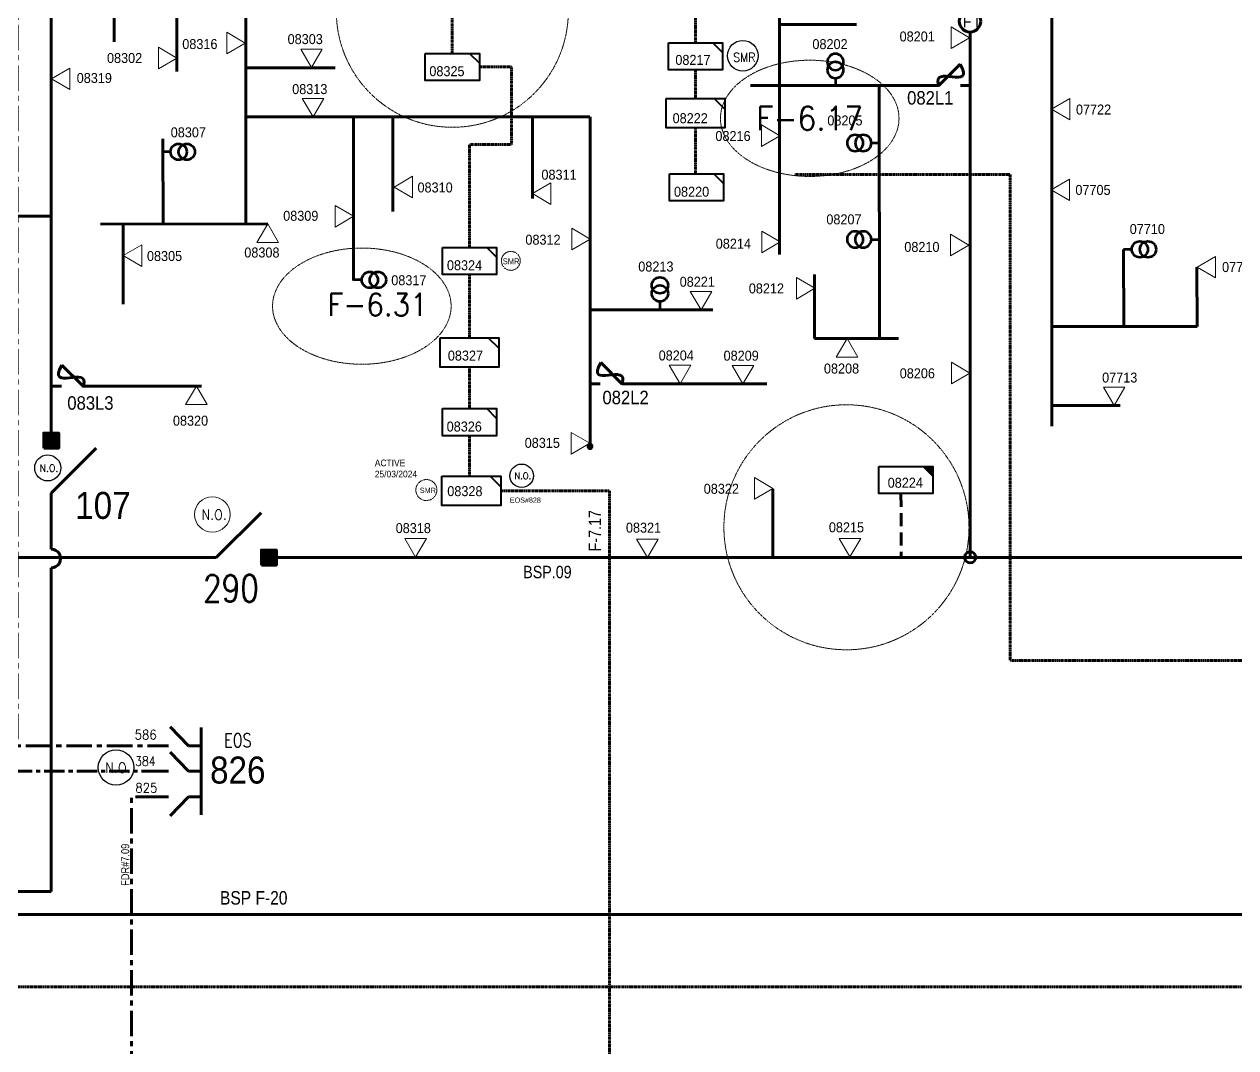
# Model space of a CAD drawing. Header units: metres. Extents: x 65984 to 144644, y -19036 to 23726.
# Drawn here: x 122622.6 to 123070.7, y 20075.8 to 20454.6 of the extents above; entities that cross this region are included whole.
import ezdxf
from ezdxf.enums import TextEntityAlignment as Align

# ---------------------------------------------------------------- set-up
doc = ezdxf.new("R2010")
doc.units = ezdxf.units.M
doc.header["$MEASUREMENT"] = 0
for name, pattern in [('( Center )', [2, 1.25, -0.25, 0.25, -0.25]), ('DGN Style 2', [0.023128, 0, -0.023128]), ('DGN Style 3', [0.013877, 0, -0.013877]), ('HIDDEN2', [2381.25, 1587.5, -793.75])]:
    doc.linetypes.add(name, pattern=pattern)
doc.layers.get('0').update_dxf_attribs({"color": 95, "lineweight": 40})
for name, color, linetype, lineweight in [('ABS', 7, 'Continuous', 40), ('ABS NUMBER', 112, 'Continuous', 30), ('d_eos', 111, 'Continuous', 40), ('d_fco', 5, 'Continuous', 40), ('d_fco text', 95, 'Continuous', 40), ('d_oh branch', 94, 'Continuous', 40), ('d_switch', 95, 'Continuous', 40), ('d_tf', 1, 'Continuous', 40), ('d_tf no', 6, 'Continuous', 40), ('d_tf_200', 1, 'Continuous', 40), ('d_ug cable', 95, 'Continuous', 40), ('d_unit sub', 7, 'Continuous', 40), ('EARTH FAULT INDICATOR', 95, 'Continuous', 40), ('FDR  1  08', 13, 'Continuous', 106), ('FDR  1  16', 234, 'Continuous', 40), ('fedr no', 95, 'Continuous', 40), ('Level 37', 7, 'Continuous', 0), ('O H MAIN FEEDER', 4, 'Continuous', 100), ('SW N O', 114, 'Continuous', 30)]:
    doc.layers.add(name, color=color, linetype=linetype, lineweight=lineweight)
doc.styles.add('NASKHF', font='naskhf.shx', dxfattribs={"height": 8})
doc.styles.add('Style-Andalus', font='andlso.ttf')
doc.styles.add('Style-Arial', font='arial.ttf')
doc.styles.add('Style-ENGINEERING', font='ENGINEERING.shx')
doc.styles.add('Style-msdefault', font='msdefault.shx')
doc.styles.add('Style-simplex', font='simplex.shx')
doc.styles.add('Style-STANDARD', font='STANDARD.shx')

# ---------------------------------------------------------------- blocks, each defined once
blk = doc.blocks.new('ABS2_1_1')
at = {"color": 0, "linetype": 'ByBlock', "lineweight": -2, "ltscale": 500}
for q in [(-29900, 43500), (0, 0)]:
    blk.add_line((0, 13600), q, dxfattribs=at)
at = {"color": 0, "linetype": 'ByBlock', "lineweight": -2, "ltscale": 500, "flags": 128}
for points in [[(5000, 43600), (-5000, 43600), (-5000, 53600), (5000, 53600)], [(3791, 49653), (3791, 49653), (3791, 49653)]]:
    blk.add_lwpolyline(points, close=True, dxfattribs=at)
at = {"color": 0, "linetype": 'ByBlock', "lineweight": -2, "ltscale": 500}
for points in [[(5000, 43600), (-5000, 43600), (5000, 53600), (-5000, 53600)], [(3791, 49653), (3791, 49653), (3791, 49653)]]:
    blk.add_solid(points, dxfattribs=at)
blk = doc.blocks.new('FUSE01')
at = {"color": 0, "linetype": 'ByBlock', "lineweight": -2}
blk.add_line((0, -17.15), (0, -22.55), dxfattribs=at)
at = {"color": 0, "linetype": 'ByBlock', "lineweight": -2, "flags": 128}
blk.add_lwpolyline([(0, 0.05), (0, -5.75), (-11.2, -16.95)], dxfattribs=at)
at = {"color": 0, "linetype": 'ByBlock', "lineweight": -2}
blk.add_open_spline([(-11.2, -16.95), (3.4, -25.35), (-11.6, -1.35), (0, -5.75)], degree=3, dxfattribs=at)
blk = doc.blocks.new('TF_8')
at = {"color": 0, "linetype": 'ByBlock', "lineweight": -2}
blk.add_line((6.3, 4.95), (9.9, 1.35), dxfattribs=at)
blk.add_3dface([(-10.1, 4.95), (9.9, 4.95), (9.9, -5.05), (-10.1, -5.05)], dxfattribs=at)
blk = doc.blocks.new('TFU_25')
at = {"layer": 'd_tf_200', "color": 7, "linetype": 'Continuous', "lineweight": 53}
blk.add_line((0, 10), (0, 0), dxfattribs=at)
at = {"layer": 'd_tf_200', "color": 7, "linetype": 'Continuous', "lineweight": 53, "extrusion": (0, 0, -1)}
for centre in [(0, 30), (0, 20)]:
    blk.add_circle(centre, 10, dxfattribs=at)
blk = doc.blocks.new('TFU_14')
at = {"layer": 'd_tf_200', "color": 6, "linetype": 'Continuous', "lineweight": 53}
blk.add_line((0, 10), (0, 0), dxfattribs=at)
for centre in [(0, 30), (0, 20)]:
    blk.add_circle(centre, 10, dxfattribs=at)
blk = doc.blocks.new('TFU_31')
at = {"layer": 'd_tf_200', "color": 18, "linetype": 'Continuous', "lineweight": 53}
blk.add_line((0, 10), (0, 0), dxfattribs=at)
at = {"layer": 'd_tf_200', "color": 18, "linetype": 'Continuous', "lineweight": 53, "extrusion": (0, 0, -1)}
for centre in [(0, 30), (0, 20)]:
    blk.add_circle(centre, 10, dxfattribs=at)
blk = doc.blocks.new('*U908')
at = {"layer": 'EARTH FAULT INDICATOR', "color": 7, "linetype": 'Continuous', "lineweight": 100}
blk.add_circle((0.02, 0.13), 4, dxfattribs=at)
at = {"layer": 'EARTH FAULT INDICATOR', "color": 7, "lineweight": 140, "style": 'Style-Andalus', "width": 0.9}
blk.add_text('F I', height=4.234, dxfattribs=at).set_placement((-2.61, 2.11), align=Align.TOP_LEFT)
blk = doc.blocks.new('*U968')
at = {"layer": 'SW N O', "color": 3, "ltscale": 0.426762}
blk.add_circle((0, 0), 16.8, dxfattribs=at)
at = {"layer": 'SW N O', "color": 3, "style": 'Style-STANDARD'}
blk.add_text('N.O.', height=9.6, dxfattribs=at).set_placement((1.7, -0.2), align=Align.MIDDLE_CENTER)
blk = doc.blocks.new('*U969')
at = {"layer": 'SW N O', "color": 3, "ltscale": 0.426762}
blk.add_circle((0, 0), 16.8, dxfattribs=at)
at = {"layer": 'SW N O', "color": 3, "style": 'Style-STANDARD'}
blk.add_text('N.O.', height=9.6, dxfattribs=at).set_placement((1.7, -0.2), align=Align.MIDDLE_CENTER)
blk = doc.blocks.new('*U970')
at = {"layer": 'O H MAIN FEEDER', "color": 30, "lineweight": 13, "ltscale": 0.426762}
blk.add_circle((0, 0), 16.8, dxfattribs=at)
at = {"layer": 'O H MAIN FEEDER', "color": 30, "lineweight": 13, "style": 'Style-STANDARD'}
blk.add_text('N.O.', height=9.6, dxfattribs=at).set_placement((1.7, -0.2), align=Align.MIDDLE_CENTER)
blk = doc.blocks.new('TRA1_433')
at = {"layer": 'd_tf', "color": 6, "linetype": 'Continuous', "lineweight": 0, "ltscale": 0.000374116, "flags": 128}
blk.add_lwpolyline([(10, -17), (0, 0), (-10, -17)], close=True, dxfattribs=at)
blk = doc.blocks.new('TRA1_432')
at = {"layer": 'd_tf', "color": 6, "linetype": 'Continuous', "lineweight": 0, "ltscale": 0.000374116, "xscale": 1.000046564039523, "yscale": 1.000046564039523, "zscale": 1.000046564039523, "rotation": 180}
blk.add_blockref('TRA1_433', (0, 0), dxfattribs=at)
blk = doc.blocks.new('TRA1_437')
at = {"layer": 'd_tf', "color": 57, "linetype": 'Continuous', "lineweight": 0, "ltscale": 0.000374116, "true_color": 0x7d8a21, "extrusion": (0, 0, -1), "flags": 128}
blk.add_lwpolyline([(-10, -17), (0, 0), (10, -17)], close=True, dxfattribs=at)
blk = doc.blocks.new('TRA1_436')
at = {"layer": 'd_tf', "color": 57, "linetype": 'Continuous', "lineweight": 0, "ltscale": 0.000374116, "true_color": 0x7d8a21, "xscale": 1.000046564039523, "yscale": 1.000046564039523, "zscale": 1.000046564039523, "rotation": 180}
blk.add_blockref('TRA1_437', (0, 0), dxfattribs=at)
blk = doc.blocks.new('TRA1_439')
at = {"layer": 'd_tf', "color": 7, "linetype": 'Continuous', "lineweight": 0, "ltscale": 0.000374116, "flags": 128}
blk.add_lwpolyline([(10, -17), (0, 0), (-10, -17)], close=True, dxfattribs=at)
blk = doc.blocks.new('TRA1_438')
at = {"layer": 'd_tf', "color": 7, "linetype": 'Continuous', "lineweight": 0, "ltscale": 0.000374116, "xscale": 1.000046564039523, "yscale": 1.000046564039523, "zscale": 1.000046564039523, "rotation": 180}
blk.add_blockref('TRA1_439', (0, 0), dxfattribs=at)
blk = doc.blocks.new('TRA1_441')
at = {"layer": 'd_tf', "color": 18, "linetype": 'Continuous', "lineweight": 0, "ltscale": 0.000374116, "flags": 128}
blk.add_lwpolyline([(10, -17), (0, 0), (-10, -17)], close=True, dxfattribs=at)
blk = doc.blocks.new('TRA1_440')
at = {"layer": 'd_tf', "color": 18, "linetype": 'Continuous', "lineweight": 0, "ltscale": 0.000374116, "xscale": 1.000046564039523, "yscale": 1.000046564039523, "zscale": 1.000046564039523, "rotation": 180}
blk.add_blockref('TRA1_441', (0, 0), dxfattribs=at)
blk = doc.blocks.new('TRA1_443')
at = {"layer": 'd_tf', "color": 7, "linetype": 'Continuous', "lineweight": 0, "ltscale": 0.000374116, "extrusion": (0, 0, -1), "flags": 128}
blk.add_lwpolyline([(-10, -17), (0, 0), (10, -17)], close=True, dxfattribs=at)
blk = doc.blocks.new('TRA1_442')
at = {"layer": 'd_tf', "color": 7, "linetype": 'Continuous', "lineweight": 0, "ltscale": 0.000374116, "xscale": 1.000046564039523, "yscale": 1.000046564039523, "zscale": 1.000046564039523, "rotation": 180}
blk.add_blockref('TRA1_443', (0, 0), dxfattribs=at)
blk = doc.blocks.new('TRA1_435')
at = {"layer": 'd_tf', "color": 57, "linetype": 'Continuous', "lineweight": 0, "ltscale": 0.000374116, "true_color": 0x7d8a21, "flags": 128}
blk.add_lwpolyline([(10, -17.1), (0, -0.1), (-10, -17.1)], close=True, dxfattribs=at)
blk = doc.blocks.new('TRA1_434')
at = {"layer": 'd_tf', "color": 57, "linetype": 'Continuous', "lineweight": 0, "ltscale": 0.000374116, "true_color": 0x7d8a21, "xscale": 1.000046564039523, "yscale": 1.000046564039523, "zscale": 1.000046564039523, "rotation": 180}
blk.add_blockref('TRA1_435', (0, 0), dxfattribs=at)
blk = doc.blocks.new('TRA1_487')
at = {"layer": 'd_tf', "color": 7, "linetype": 'Continuous', "lineweight": 0, "ltscale": 0.000351504, "flags": 128}
blk.add_lwpolyline([(9.9, -17), (-0.1, 0), (-10.1, -17)], close=True, dxfattribs=at)
blk = doc.blocks.new('TRA1_486')
at = {"layer": 'd_tf', "color": 7, "linetype": 'Continuous', "lineweight": 0, "ltscale": 0.000351504, "xscale": 1.000046564039523, "yscale": 1.000046564039523, "zscale": 1.000046564039523, "rotation": 180}
blk.add_blockref('TRA1_487', (0, 0), dxfattribs=at)
blk = doc.blocks.new('TRA1_493')
at = {"layer": 'd_tf', "color": 18, "linetype": 'Continuous', "lineweight": 0, "ltscale": 0.000351504, "extrusion": (0, 0, -1), "flags": 128}
blk.add_lwpolyline([(-10, -17), (0, 0), (10, -17)], close=True, dxfattribs=at)
blk = doc.blocks.new('TRA1_492')
at = {"layer": 'd_tf', "color": 18, "linetype": 'Continuous', "lineweight": 0, "ltscale": 0.000351504, "xscale": 1.000046564039522, "yscale": 1.000046564039522, "zscale": 1.000046564039522, "rotation": 180}
blk.add_blockref('TRA1_493', (0, 0), dxfattribs=at)
blk = doc.blocks.new('*U2255')
at = {"layer": 'd_unit sub', "color": 2, "linetype": 'Continuous', "lineweight": 40, "flags": 128}
blk.add_lwpolyline([(6.41, 5), (10.01, 5), (10.01, 1.4)], close=True, dxfattribs=at)
at = {"layer": 'd_unit sub', "color": 2, "linetype": 'Continuous', "lineweight": 40, "xscale": 0.9996718595973209, "yscale": 0.9996718595973209, "zscale": 0.2295739938627967, "rotation": 359.9999999999999}
blk.add_blockref('TF_8', (0.11, 0.05), dxfattribs=at)
blk = doc.blocks.new('*U2303')
at = {"layer": 'd_unit sub', "color": 7, "linetype": 'Continuous', "lineweight": 40, "flags": 128}
blk.add_lwpolyline([(6.41, 5), (10.01, 5), (10.01, 1.4)], close=True, dxfattribs=at)
at = {"layer": 'd_unit sub', "color": 7, "linetype": 'Continuous', "lineweight": 40, "xscale": 0.9996718595973209, "yscale": 0.9996718595973209, "zscale": 0.2295739938627967, "rotation": 359.9999999999999}
blk.add_blockref('TF_8', (0.11, 0.05), dxfattribs=at)
blk = doc.blocks.new('*U2062')
at = {"layer": 'd_unit sub', "color": 6, "linetype": 'Continuous', "lineweight": 40, "flags": 128}
blk.add_lwpolyline([(6.41, 5), (10.01, 5), (10.01, 1.4)], close=True, dxfattribs=at)
at = {"layer": 'd_unit sub', "color": 6, "linetype": 'Continuous', "lineweight": 40, "xscale": 0.9996718595973209, "yscale": 0.9996718595973209, "zscale": 0.2295739938627967, "rotation": 359.9999999999999}
blk.add_blockref('TF_8', (0.11, 0.05), dxfattribs=at)
blk = doc.blocks.new('*U3851')
at = {"layer": 'SW N O', "color": 2}
blk.add_circle((0, 0), 16.8, dxfattribs=at)
at = {"layer": 'SW N O', "color": 240, "insert": (1.7, -1.8), "char_height": 9.6, "attachment_point": 5, "line_spacing_factor": 0.6, "style": 'Style-STANDARD'}
blk.add_mtext('SMR\\P', dxfattribs=at)
blk = doc.blocks.new('*U3859')
at = {"layer": 'SW N O', "color": 3, "ltscale": 0.426762}
blk.add_circle((0, 0), 16.8, dxfattribs=at)
at = {"layer": 'SW N O', "color": 3, "style": 'Style-STANDARD'}
blk.add_text('N.O.', height=9.6, dxfattribs=at).set_placement((1.7, -0.2), align=Align.MIDDLE_CENTER)
blk = doc.blocks.new('exist.us-1000kva')
at = {"color": 0, "linetype": 'ByBlock', "lineweight": -2, "flags": 128}
blk.add_lwpolyline([(39.99, 12.92), (32.8, 20), (40, 20)], close=True, dxfattribs=at)
at = {"color": 0, "linetype": 'ByBlock', "lineweight": -2, "extrusion": (0, 0, -1)}
blk.add_solid([(-39.99, 12.92), (-32.8, 20), (-40, 20)], dxfattribs=at)
at = {"color": 0, "linetype": 'ByBlock', "lineweight": -2, "xscale": 2, "yscale": 2}
blk.add_blockref('TF_8', (20.2, 10.1), dxfattribs=at)

msp = doc.modelspace()

# ---------------------------------------------------------------- linework, layer by layer
at = {"layer": 'd_eos', "color": 7, "linetype": 'Continuous', "lineweight": 211, "ltscale": 0.638341}
for p, q in [((122683.33, 20187.59), (122676.53, 20194.6)), ((122687.98, 20194.32), (122687.98, 20161.99)), ((122675.89, 20187.59), (122673.06, 20187.59)), ((122683.33, 20178.15), (122676.53, 20185.16)), ((122687.98, 20187.59), (122683.33, 20187.59)), ((122675.88, 20178.15), (122673.06, 20178.15)), ((122687.98, 20178.15), (122683.33, 20178.15)), ((122675.89, 20168.71), (122673.06, 20168.71)), ((122683.33, 20168.71), (122676.53, 20161.71)), ((122687.98, 20168.71), (122683.33, 20168.71))]:
    msp.add_line(p, q, dxfattribs=at)
at = {"layer": 'd_oh branch', "color": 18, "linetype": 'Continuous', "lineweight": 100}
for p, q in [((123002.63, 20527.93), (123002.63, 20305.9)), ((123029.24, 20342.71), (123029.19, 20371.28)), ((123056.34, 20342.72), (123056.32, 20364.69)), ((123002.67, 20342.69), (123056.34, 20342.72)), ((123002.63, 20313.51), (123027.94, 20313.51))]:
    msp.add_line(p, q, dxfattribs=at)
at = {"layer": 'd_oh branch', "color": 6, "linetype": 'Continuous', "lineweight": 100}
for p, q in [((122655.81, 20481.95), (122655.81, 20448.12)), ((122678.97, 20466.27), (122679.02, 20437.11)), ((122704.5, 20438.47), (122737.54, 20438.49)), ((122744.32, 20419.89), (122744.36, 20359.73)), ((122758.86, 20420.42), (122758.86, 20385.32)), ((122810.53, 20390.09), (122810.53, 20420.31)), ((122673.91, 20380.63), (122673.87, 20412.2)), ((122650.72, 20380.61), (122712.62, 20380.67)), ((122659.19, 20380.62), (122659.19, 20351.02)), ((122831.85, 20348.84), (122877.24, 20348.84)), ((122847.67, 20321.56), (122897.18, 20321.57))]:
    msp.add_line(p, q, dxfattribs=at)
at = {"layer": 'd_oh branch', "color": 7, "linetype": 'Continuous', "lineweight": 100}
for p, q in [((122901.94, 20474.09), (122901.94, 20369.38)), ((122901.94, 20454.45), (122930.4, 20454.46)), ((122891.16, 20431.95), (122956.8, 20431.95)), ((122938.83, 20431.94), (122938.9, 20338.23)), ((122914.83, 20338.23), (122914.83, 20361.97)), ((122945.97, 20338.23), (122914.83, 20338.23)), ((122899.48, 20257.34), (122899.46, 20282.66))]:
    msp.add_line(p, q, dxfattribs=at)
at = {"layer": 'd_oh branch', "color": 57, "linetype": 'Continuous', "lineweight": 100, "true_color": 0x7d8a21}
for p, q in [((122632.55, 20383.51), (122617.04, 20383.51)), ((122648.37, 20320.64), (122688.16, 20320.64))]:
    msp.add_line(p, q, dxfattribs=at)
at = {"layer": 'd_ug cable', "color": 6, "linetype": 'DGN Style 3', "lineweight": 100}
for p, q in [((122780.89, 20457.58), (122780.89, 20443.76)), ((122787.24, 20338.59), (122787.23, 20362.02)), ((122787.22, 20327.71), (122787.22, 20312.33)), ((122787.22, 20302.33), (122787.22, 20287.35))]:
    msp.add_line(p, q, dxfattribs=at)
at = {"layer": 'd_ug cable', "color": 7, "linetype": 'DGN Style 3', "lineweight": 100}
for p, q in [((122870.82, 20437.7), (122870.82, 20427.07)), ((122870.82, 20416.19), (122870.82, 20399.22))]:
    msp.add_line(p, q, dxfattribs=at)
at = {"layer": 'd_ug cable', "color": 7, "linetype": 'HIDDEN2', "lineweight": 158, "ltscale": 0.003}
msp.add_line((122946.84, 20280.78), (122946.86, 20257.23), dxfattribs=at)
at = {"layer": 'd_ug cable', "color": 7, "linetype": 'DGN Style 3', "lineweight": 100, "flags": 128}
for points in [[(122870.82, 20447.7), (122870.82, 20505.92), (122986.43, 20505.92), (122986.43, 20600.69), (123192.05, 20600.69), (123192.05, 20772.44), (123192.06, 20772.44), (123192.06, 20772.7), (123545.37, 20772.7), (123545.37, 20815.77), (123641.6, 20815.77), (123641.6, 20877.57)], [(122907.57, 20398.93), (122987.23, 20398.93), (122987.23, 20219.14), (123140.63, 20219.14)]]:
    msp.add_lwpolyline(points, dxfattribs=at)
at = {"layer": 'd_ug cable', "color": 6, "linetype": 'DGN Style 3', "lineweight": 100, "flags": 128}
msp.add_lwpolyline([(122787.22, 20372.02), (122787.22, 20410.08), (122802.73, 20410.08), (122802.73, 20438.76), (122790.89, 20438.76)], dxfattribs=at)
at = {"layer": 'd_ug cable', "color": 1, "linetype": 'DGN Style 2', "lineweight": 100, "flags": 128}
msp.add_lwpolyline([(122798.84, 20281.9), (122839, 20281.9), (122839, 19744.65), (114656.11, 19744.65), (114656.11, 19917.48)], dxfattribs=at)
at = {"layer": 'd_ug cable', "color": 2, "linetype": 'DGN Style 3', "lineweight": 13}
for centre, radius in [((122780.89, 20459.35), 42.9), ((122802.54, 20367.01), 3.5), ((122926.67, 20268.43), 45.33), ((122771.29, 20282.21), 3.89)]:
    msp.add_circle(centre, radius, dxfattribs=at)
at = {"layer": 'FDR  1  08', "color": 22, "linetype": 'DGN Style 3', "lineweight": 140, "flags": 128}
msp.add_lwpolyline([(123432.83, 20098.38), (118755.64, 20098.38), (118755.64, 20154.68)], dxfattribs=at)
at = {"layer": 'FDR  1  16', "color": 30, "linetype": '( Center )', "lineweight": 106, "ltscale": 7.500037, "flags": 128}
for points in [[(122619.92, 20829.35), (122619.92, 20187.59), (122674.47, 20187.59)], [(122673.06, 20168.71), (122662.22, 20168.71), (122662.22, 19725.44), (114379.13, 19725.44), (114379.13, 19900.47)]]:
    msp.add_lwpolyline(points, dxfattribs=at)
at = {"layer": 'FDR  1  16', "color": 191, "linetype": '( Center )', "lineweight": 158, "ltscale": 6, "flags": 128}
msp.add_lwpolyline([(122673.48, 20178.15), (121471.1, 20178.15)], dxfattribs=at)
at = {"layer": 'fedr no', "color": 82, "linetype": 'DGN Style 3', "lineweight": 13, "true_color": 0x1dc70e}
for centre in [(122913.09, 20419.76), (122747.42, 20350.26)]:
    msp.add_ellipse(centre, major_axis=(33.02, 0), ratio=0.651175, dxfattribs=at)
at = {"layer": 'O H MAIN FEEDER', "color": 57, "lineweight": 211, "ltscale": 0.426762, "true_color": 0x7d8a21}
msp.add_line((122632.55, 20508.8), (122632.55, 20302.96), dxfattribs=at)
at = {"layer": 'O H MAIN FEEDER', "color": 6, "lineweight": 211, "ltscale": 0.426762}
for p, q in [((122704.51, 20380.65), (122704.49, 20466.15)), ((122831.8, 20420.31), (122704.52, 20420.31)), ((122831.85, 20420.31), (122831.85, 20297.11))]:
    msp.add_line(p, q, dxfattribs=at)
at = {"layer": 'O H MAIN FEEDER', "color": 7, "lineweight": 211, "ltscale": 0.426762}
msp.add_line((122972.37, 20451.71), (122972.37, 20257.23), dxfattribs=at)
at = {"layer": 'O H MAIN FEEDER', "color": 95, "lineweight": 211, "ltscale": 30}
for p, q in [((122632.55, 20275.51), (122632.55, 20260.31)), ((122632.55, 20253.45), (122632.55, 20133.61)), ((120165.54, 20133.58), (122632.55, 20133.61))]:
    msp.add_line(p, q, dxfattribs=at)
at = {"layer": 'O H MAIN FEEDER', "color": 251, "lineweight": 211, "ltscale": 30}
msp.add_line((122561.2, 20257.22), (122686.88, 20257.23), dxfattribs=at)
at = {"layer": 'O H MAIN FEEDER', "color": 7, "lineweight": 211, "ltscale": 0.960543}
msp.add_line((122714.88, 20257.23), (123329.26, 20257.23), dxfattribs=at)
at = {"layer": 'O H MAIN FEEDER', "color": 200, "lineweight": 211, "ltscale": 0.426762}
msp.add_line((123894.79, 20125.13), (118552.79, 20125.13), dxfattribs=at)
at = {"layer": 'O H MAIN FEEDER', "color": 191, "lineweight": 211, "ltscale": 0.426762}
msp.add_circle((122831.81, 20298.36), 0.733, dxfattribs=at)
at = {"layer": 'O H MAIN FEEDER', "color": 7, "lineweight": 158, "ltscale": 0.819941}
msp.add_circle((122972.44, 20257.33), 2.05, dxfattribs=at)
at = {"layer": 'O H MAIN FEEDER', "color": 95, "lineweight": 211, "ltscale": 30, "extrusion": (0, 0, -1)}
msp.add_arc((-122632.58, 20256.88), 3.43, 89.4937, 270.5063, dxfattribs=at)

# ---------------------------------------------------------------- block references
at = {"layer": 'ABS', "color": 7, "linetype": 'Continuous', "lineweight": 211, "ltscale": 0.829472, "xscale": 0.000555747191877611, "zscale": 0.0003680335276451397}
for p, yscale, rotation in [((122632.55, 20273.5), -0.0005557471918776113, 180.0000000000002), ((122686.03, 20257.22), 0.000555747191877611, 269.9999999999996)]:
    msp.add_blockref('ABS2_1_1', p, dxfattribs=dict(at, yscale=yscale, rotation=rotation))
at = {"layer": 'd_fco', "color": 7, "linetype": 'Continuous', "lineweight": 100, "xscale": 0.7, "yscale": -0.7, "zscale": 0.2499179648993302, "rotation": 270}
msp.add_blockref('FUSE01', (122956.84, 20431.95), dxfattribs=at)
at = {"layer": 'd_fco', "color": 57, "linetype": 'Continuous', "lineweight": 100, "true_color": 0x7d8a21, "xscale": 0.7, "yscale": 0.7, "zscale": 0.2499179648993302, "rotation": 270}
msp.add_blockref('FUSE01', (122648.33, 20320.64), dxfattribs=at)
at = {"layer": 'd_fco', "color": 6, "linetype": 'Continuous', "lineweight": 100, "xscale": 0.7, "yscale": 0.7, "zscale": 0.2499179648993302, "rotation": 269.9999999999999}
msp.add_blockref('FUSE01', (122847.63, 20321.56), dxfattribs=at)
at = {"layer": 'd_tf', "color": 7, "linetype": 'Continuous', "lineweight": 0, "ltscale": 0.000374116, "xscale": 0.4, "yscale": 0.4, "zscale": 0.4}
for p, rotation in [((122972.18, 20449.57), 89.99999999999997), ((122971.9, 20372.85), 89.99999999999997), ((122914.94, 20356.88), 89.99999999999997), ((122926.9, 20338.23), 180), ((122972.31, 20325.48), 89.99999999999997)]:
    msp.add_blockref('TRA1_438', p, dxfattribs=dict(at, rotation=rotation))
at = {"layer": 'd_tf', "color": 6, "linetype": 'Continuous', "lineweight": 0, "ltscale": 0.000374116, "xscale": 0.4, "yscale": 0.4, "zscale": 0.4}
for p, rotation in [((122704.32, 20447.62), 89.99999999999997), ((122679.04, 20442.08), 89.99999999999997), ((122728.81, 20438.51), 359.9999999999999), ((122729.41, 20420.3), 359.9999999999999), ((122759.34, 20394.31), 270), ((122810.5, 20391.89), 269.9999999999999), ((122744.32, 20383.5), 89.99999999999997), ((122712.6, 20380.67), 180), ((122831.85, 20375.07), 89.99999999999997), ((122659.19, 20368.97), 270), ((122872.92, 20348.84), 359.9999999999999), ((122865.14, 20321.56), 359.9999999999999), ((122888.4, 20321.51), 359.9999999999999), ((122831.7, 20299.54), 89.99999999999997)]:
    msp.add_blockref('TRA1_432', p, dxfattribs=dict(at, rotation=rotation))
at = {"layer": 'd_tf', "color": 57, "linetype": 'Continuous', "lineweight": 0, "ltscale": 0.000374116, "true_color": 0x7d8a21, "xscale": 0.4, "yscale": 0.4, "zscale": 0.4, "rotation": 270}
msp.add_blockref('TRA1_434', (122632.56, 20434.37), dxfattribs=at)
at = {"layer": 'd_tf', "color": 18, "linetype": 'Continuous', "lineweight": 0, "ltscale": 0.000374116, "xscale": 0.4, "yscale": 0.4, "zscale": 0.4}
for p, rotation in [((123002.48, 20423.14), 270), ((123002.4, 20393.3), 270), ((123025.69, 20313.51), 359.9999999999999)]:
    msp.add_blockref('TRA1_440', p, dxfattribs=dict(at, rotation=rotation))
at = {"layer": 'd_tf', "color": 7, "linetype": 'Continuous', "lineweight": 0, "ltscale": 0.000374116, "extrusion": (0, 0, -1), "xscale": 0.4, "yscale": 0.4, "zscale": 0.4, "rotation": 270}
for p in [(-122902.01, 20413.3), (-122902.21, 20374.01)]:
    msp.add_blockref('TRA1_442', p, dxfattribs=at)
at = {"layer": 'd_tf', "color": 18, "linetype": 'Continuous', "lineweight": 0, "ltscale": 0.000351504, "extrusion": (0, 0, -1), "xscale": 0.4, "yscale": 0.4, "zscale": 0.4, "rotation": 89.99999999999997}
msp.add_blockref('TRA1_492', (-123056.37, 20364.69), dxfattribs=at)
at = {"layer": 'd_tf', "color": 57, "linetype": 'Continuous', "lineweight": 0, "ltscale": 0.000374116, "true_color": 0x7d8a21, "extrusion": (0, 0, -1), "xscale": 0.4, "yscale": 0.4, "zscale": 0.4, "rotation": 180}
msp.add_blockref('TRA1_436', (-122686.22, 20320.66), dxfattribs=at)
at = {"layer": 'd_tf', "color": 7, "linetype": 'Continuous', "lineweight": 0, "ltscale": 0.000351504, "xscale": 0.4, "yscale": 0.4, "zscale": 0.4}
for p, rotation in [((122899.41, 20282.76), 89.99999999999997), ((122767.25, 20257.43), 359.9999999999999), ((122852.99, 20257.29), 359.9999999999999), ((122927.93, 20257.48), 359.9999999999999)]:
    msp.add_blockref('TRA1_486', p, dxfattribs=dict(at, rotation=rotation))
at = {"layer": 'd_tf_200', "color": 7, "linetype": 'Continuous', "lineweight": 53}
for p, xscale, yscale, zscale, rotation in [((122922.59, 20431.63), 0.2999999999999999, 0.2999999999999999, 0.2999999999999999, 359.9999999999999), ((122938.9, 20410.63), 0.3, 0.3, 0.3, 89.92199999999991), ((122938.88, 20374.94), 0.3, 0.3, 0.3, 89.99999999999987)]:
    msp.add_blockref('TFU_25', p, dxfattribs=dict(at, xscale=xscale, yscale=yscale, zscale=zscale, rotation=rotation))
at = {"layer": 'd_tf_200', "color": 6, "linetype": 'Continuous', "lineweight": 53}
for p, xscale, yscale, zscale, rotation in [((122673.66, 20407.36), 0.3, 0.3, 0.3, 269.9999999999999), ((122744.37, 20359.98), 0.3, 0.3, 0.3, 269.9999999999998), ((122857.68, 20348.96), 0.2999999999999999, 0.2999999999999999, 0.2999999999999999, 359.9999999999999)]:
    msp.add_blockref('TFU_14', p, dxfattribs=dict(at, xscale=xscale, yscale=yscale, zscale=zscale, rotation=rotation))
at = {"layer": 'd_tf_200', "color": 18, "linetype": 'Continuous', "lineweight": 53, "extrusion": (0, 0, -1), "xscale": 0.3, "yscale": 0.3, "zscale": 0.3, "rotation": 89.99999999999987}
msp.add_blockref('TFU_31', (-123029.19, 20371.28), dxfattribs=at)
at = {"layer": 'd_unit sub', "color": 2, "linetype": 'Continuous', "lineweight": 40}
for name, p, xscale, yscale, zscale in [('TF_8', (122870.91, 20442.75), 0.999671859597321, 0.999671859597321, 0.2499179648993302), ('TF_8', (122787.32, 20367.07), 0.999671859597321, 0.999671859597321, 0.2499179648993302), ('*U2255', (122787.94, 20281.91), 1.088616182931817, 1.088616182931817, 1.088616182931817)]:
    msp.add_blockref(name, p, dxfattribs=dict(at, xscale=xscale, yscale=yscale, zscale=zscale))
at = {"layer": 'd_unit sub', "color": 6, "linetype": 'Continuous', "lineweight": 40}
for name, p, xscale, yscale, zscale in [('TF_8', (122780.99, 20438.81), 0.999671859597321, 0.999671859597321, 0.2499179648993302), ('*U2062', (122787.21, 20333.15), 1.088616182931817, 1.088616182931817, 1.088616182931817), ('TF_8', (122787.32, 20307.38), 0.999671859597321, 0.999671859597321, 0.2499179648993302)]:
    msp.add_blockref(name, p, dxfattribs=dict(at, xscale=xscale, yscale=yscale, zscale=zscale))
at = {"layer": 'd_unit sub', "color": 7, "linetype": 'Continuous', "lineweight": 40}
for name, p, xscale, yscale, zscale in [('*U2303', (122870.81, 20421.63), 1.088616182931817, 1.088616182931817, 1.088616182931817), ('TF_8', (122871.32, 20394.27), 0.999671859597321, 0.999671859597321, 0.2499179648993302), ('exist.us-1000kva', (122938.59, 20280.95), 0.5004567291912441, 0.5004567291912441, 0.8199408297222127)]:
    msp.add_blockref(name, p, dxfattribs=dict(at, xscale=xscale, yscale=yscale, zscale=zscale))
at = {"layer": 'EARTH FAULT INDICATOR', "color": 7, "linetype": 'Continuous', "lineweight": 100}
msp.add_blockref('*U908', (122972.35, 20455.57), dxfattribs=at)
at = {"layer": 'O H MAIN FEEDER', "color": 30, "lineweight": 13, "xscale": 0.3905465015421491, "yscale": 0.3905465015421491, "zscale": 0.3905465015421491}
msp.add_blockref('*U970', (122692.13, 20273.18), dxfattribs=at)
at = {"layer": 'SW N O', "color": 240, "xscale": 0.3373159322450987, "yscale": 0.3373159322450987, "zscale": 0.3373159322450987, "rotation": 359.9999999999999}
msp.add_blockref('*U3851', (122888.33, 20442.92), dxfattribs=at)
at = {"layer": 'SW N O', "color": 3}
for name, p, xscale, yscale, zscale in [('*U969', (122631.23, 20290.39), 0.2867731251001515, 0.2867731251001515, 0.2867731251001515), ('*U3859', (122806.54, 20287.49), 0.2580958125901364, 0.2580958125901364, 0.2580958125901364), ('*U968', (122656.51, 20179.54), 0.3905465015421491, 0.3905465015421491, 0.3905465015421491)]:
    msp.add_blockref(name, p, dxfattribs=dict(at, xscale=xscale, yscale=yscale, zscale=zscale))

# ---------------------------------------------------------------- texts
at = {"layer": 'ABS NUMBER', "color": 7, "lineweight": 140, "style": 'Style-Arial', "width": 0.88}
msp.add_text('107', height=10, dxfattribs=at).set_placement((122641.4, 20281.53), align=Align.TOP_LEFT)
at = {"layer": 'ABS NUMBER', "color": 7, "lineweight": 140, "style": 'Style-STANDARD', "width": 0.88}
msp.add_text('290', height=10, dxfattribs=at).set_placement((122699.01, 20245.84), align=Align.MIDDLE_CENTER)
at = {"layer": 'd_fco text', "color": 7, "linetype": 'Continuous', "lineweight": 70, "style": 'Style-msdefault', "width": 0.92}
msp.add_text('082L1', height=5, dxfattribs=at).set_placement((122949.11, 20429.83), align=Align.TOP_LEFT)
at = {"layer": 'd_fco text', "color": 6, "linetype": 'Continuous', "lineweight": 70, "style": 'Style-msdefault', "width": 0.92}
msp.add_text('082L2', height=5, dxfattribs=at).set_placement((122836.42, 20318.95), align=Align.TOP_LEFT)
at = {"layer": 'd_fco text', "color": 57, "linetype": 'Continuous', "lineweight": 70, "true_color": 0x7d8a21, "style": 'Style-msdefault', "width": 0.92}
msp.add_text('083L3', height=5, dxfattribs=at).set_placement((122647.04, 20314.43), align=Align.MIDDLE_CENTER)
at = {"layer": 'd_switch', "color": 55, "linetype": 'Continuous', "lineweight": 30, "style": 'Style-msdefault', "width": 0.857143}
for s, height, p in [('EOS#828', 1.926, (122802.19, 20279.44)), ('BSP.09', 4.607, (122807.11, 20254.18))]:
    msp.add_text(s, height=height, dxfattribs=at).set_placement(p, align=Align.TOP_LEFT)
msp.add_text('F-7.17', height=4.607, rotation=90, dxfattribs=at).set_placement((122831.33, 20259.52), align=Align.TOP_LEFT)
at = {"layer": 'd_switch', "color": 2, "linetype": 'Continuous', "lineweight": 30, "style": 'Style-msdefault', "width": 0.857143}
msp.add_text('FDR#7.09', height=2.978, rotation=90, dxfattribs=at).set_placement((122658.41, 20135.77), align=Align.TOP_LEFT)
msp.add_text('BSP F-20', height=5.026, dxfattribs=at).set_placement((122694.95, 20133.83), align=Align.TOP_LEFT)
at = {"layer": 'd_tf no', "color": 6, "linetype": 'Continuous', "lineweight": 40, "style": 'Style-msdefault', "width": 0.945946}
for s, p in [('08316', (122681.01, 20449.09)), ('08303', (122719.97, 20450.92)), ('08325', (122772.39, 20439.05)), ('08313', (122721.66, 20432.42)), ('08307', (122676.74, 20416.42)), ('08311', (122813.85, 20400.76)), ('08310', (122768.01, 20396.02)), ('08309', (122718.33, 20385.54)), ('08312', (122807.92, 20376.69)), ('08308', (122703.95, 20371.96)), ('08305', (122667.94, 20370.66)), ('08213', (122849.67, 20366.77)), ('08317', (122758.31, 20361.69)), ('08221', (122864.99, 20361.13)), ('08327', (122779.23, 20333.81)), ('08204', (122857.21, 20333.86)), ('08209', (122881.22, 20333.78)), ('08326', (122778.8, 20307.56)), ('08315', (122807.66, 20301.52))]:
    msp.add_text(s, height=3.7, dxfattribs=at).set_placement(p, align=Align.TOP_LEFT)
at = {"layer": 'd_tf no', "color": 7, "linetype": 'Continuous', "lineweight": 40, "style": 'Style-msdefault', "width": 0.945946}
for s, p in [('08202', (122914.08, 20449.07)), ('08201', (122946.33, 20451.9)), ('08222', (122862.37, 20421.66)), ('08205', (122919.6, 20420.82)), ('08216', (122878.2, 20415.06)), ('08220', (122862.88, 20394.45)), ('08207', (122919.23, 20384.22)), ('08214', (122878.33, 20375.22)), ('08210', (122948.07, 20374.02)), ('08212', (122890.55, 20358.67)), ('08208', (122918.34, 20329.03)), ('08206', (122946.38, 20327.26))]:
    msp.add_text(s, height=3.7, dxfattribs=at).set_placement(p, align=Align.TOP_LEFT)
at = {"layer": 'd_tf no', "color": 6, "linetype": 'Continuous', "lineweight": 40, "style": 'Style-msdefault', "width": 0.945946}
msp.add_text('08302', height=3.7, dxfattribs=at).set_placement((122653.16, 20440.23))
at = {"layer": 'd_tf no', "color": 2, "linetype": 'Continuous', "lineweight": 40, "style": 'Style-msdefault', "width": 0.945946}
for s, p in [('08217', (122863.38, 20443.23)), ('08324', (122778.9, 20367.24))]:
    msp.add_text(s, height=3.7, dxfattribs=at).set_placement(p, align=Align.TOP_LEFT)
at = {"layer": 'd_tf no', "color": 57, "linetype": 'Continuous', "lineweight": 40, "true_color": 0x7d8a21, "style": 'Style-msdefault', "width": 0.945946}
for s, p in [('08319', (122641.96, 20436.53)), ('08320', (122677.55, 20309.73))]:
    msp.add_text(s, height=3.7, dxfattribs=at).set_placement(p, align=Align.TOP_LEFT)
at = {"layer": 'd_tf no', "color": 18, "linetype": 'Continuous', "lineweight": 40, "style": 'Style-msdefault', "width": 0.945946}
for s, p in [('07722', (123011.56, 20424.86)), ('07705', (123011.34, 20395.11)), ('07710', (123031.44, 20380.65))]:
    msp.add_text(s, height=3.7, dxfattribs=at).set_placement(p, align=Align.TOP_LEFT)
at = {"layer": 'd_tf no', "color": 1, "linetype": 'Continuous', "lineweight": 40, "style": 'Style-msdefault', "width": 0.945946}
for height, p in [(2.192, (122799.57, 20367.93)), (1.966, (122768.83, 20283.08))]:
    msp.add_text('SMR', height=height, dxfattribs=at).set_placement(p, align=Align.TOP_LEFT)
at = {"layer": 'd_tf no', "color": 18, "linetype": 'Continuous', "lineweight": 40, "style": 'Style-msdefault', "width": 0.945946}
msp.add_text('07714', height=3.7, dxfattribs=at).set_placement((123065.59, 20362.87))
msp.add_text('07713', height=3.7, dxfattribs=at).set_placement((123034.25, 20325.68), align=Align.TOP_RIGHT)
at = {"layer": 'd_tf no', "color": 7, "linetype": 'Continuous', "lineweight": 40, "style": 'Style-ENGINEERING', "width": 0.945946}
for s, p in [('08224', (122948.43, 20284.91)), ('08322', (122880.39, 20282.68)), ('08318', (122766.45, 20268.14)), ('08321', (122851.61, 20268.29)), ('08215', (122926.67, 20268.43))]:
    msp.add_text(s, height=3.7, dxfattribs=at).set_placement(p, align=Align.MIDDLE_CENTER)
at = {"layer": 'd_tf no', "color": 121, "linetype": 'Continuous', "lineweight": 40, "style": 'Style-msdefault', "width": 0.945946}
msp.add_text('08328', height=3.7, dxfattribs=at).set_placement((122779.03, 20283.65), align=Align.TOP_LEFT)
at = {"layer": 'd_tf no', "color": 121, "linetype": 'Continuous', "lineweight": 40, "insert": (122752.2, 20293.49), "char_height": 2.4746, "attachment_point": 1, "style": 'NASKHF'}
msp.add_mtext('\\Fmsdefault;\\H1x;\\W0.945946;ACTIVE\\P25/03/2024', dxfattribs=at)
at = {"layer": 'fedr no', "color": 6, "linetype": 'Continuous', "lineweight": 40, "attachment_point": 5, "style": 'Style-STANDARD'}
for s, insert, char_height in [('F-6.17', (122913.09, 20419.76), 8.852), ('F-6.31', (122753.3, 20350.8), 8.326)]:
    msp.add_mtext(s, dxfattribs=dict(at, insert=insert, char_height=char_height))
at = {"layer": 'Level 37', "color": 7, "linetype": 'Continuous', "lineweight": 53, "width": 0.909091}
for s, style, p in [('586', 'Style-simplex', (122663.42, 20193.43)), ('384', 'Style-STANDARD', (122663.63, 20183.63)), ('825', 'Style-simplex', (122663.63, 20173.77))]:
    msp.add_text(s, height=3.489, dxfattribs=dict(at, style=style)).set_placement(p, align=Align.TOP_LEFT)
at = {"layer": 'Level 37', "color": 7, "linetype": 'Continuous', "lineweight": 53, "style": 'Style-STANDARD', "width": 0.854701}
msp.add_text('EOS', height=4.993, dxfattribs=at).set_placement((122701.58, 20189.6), align=Align.MIDDLE_CENTER)
at = {"layer": 'Level 37', "color": 7, "linetype": 'Continuous', "lineweight": 120, "style": 'Style-Arial', "width": 0.88}
msp.add_text('826', height=10, dxfattribs=at).set_placement((122691.29, 20183.6), align=Align.TOP_LEFT)

doc.saveas('drawing.dxf')
